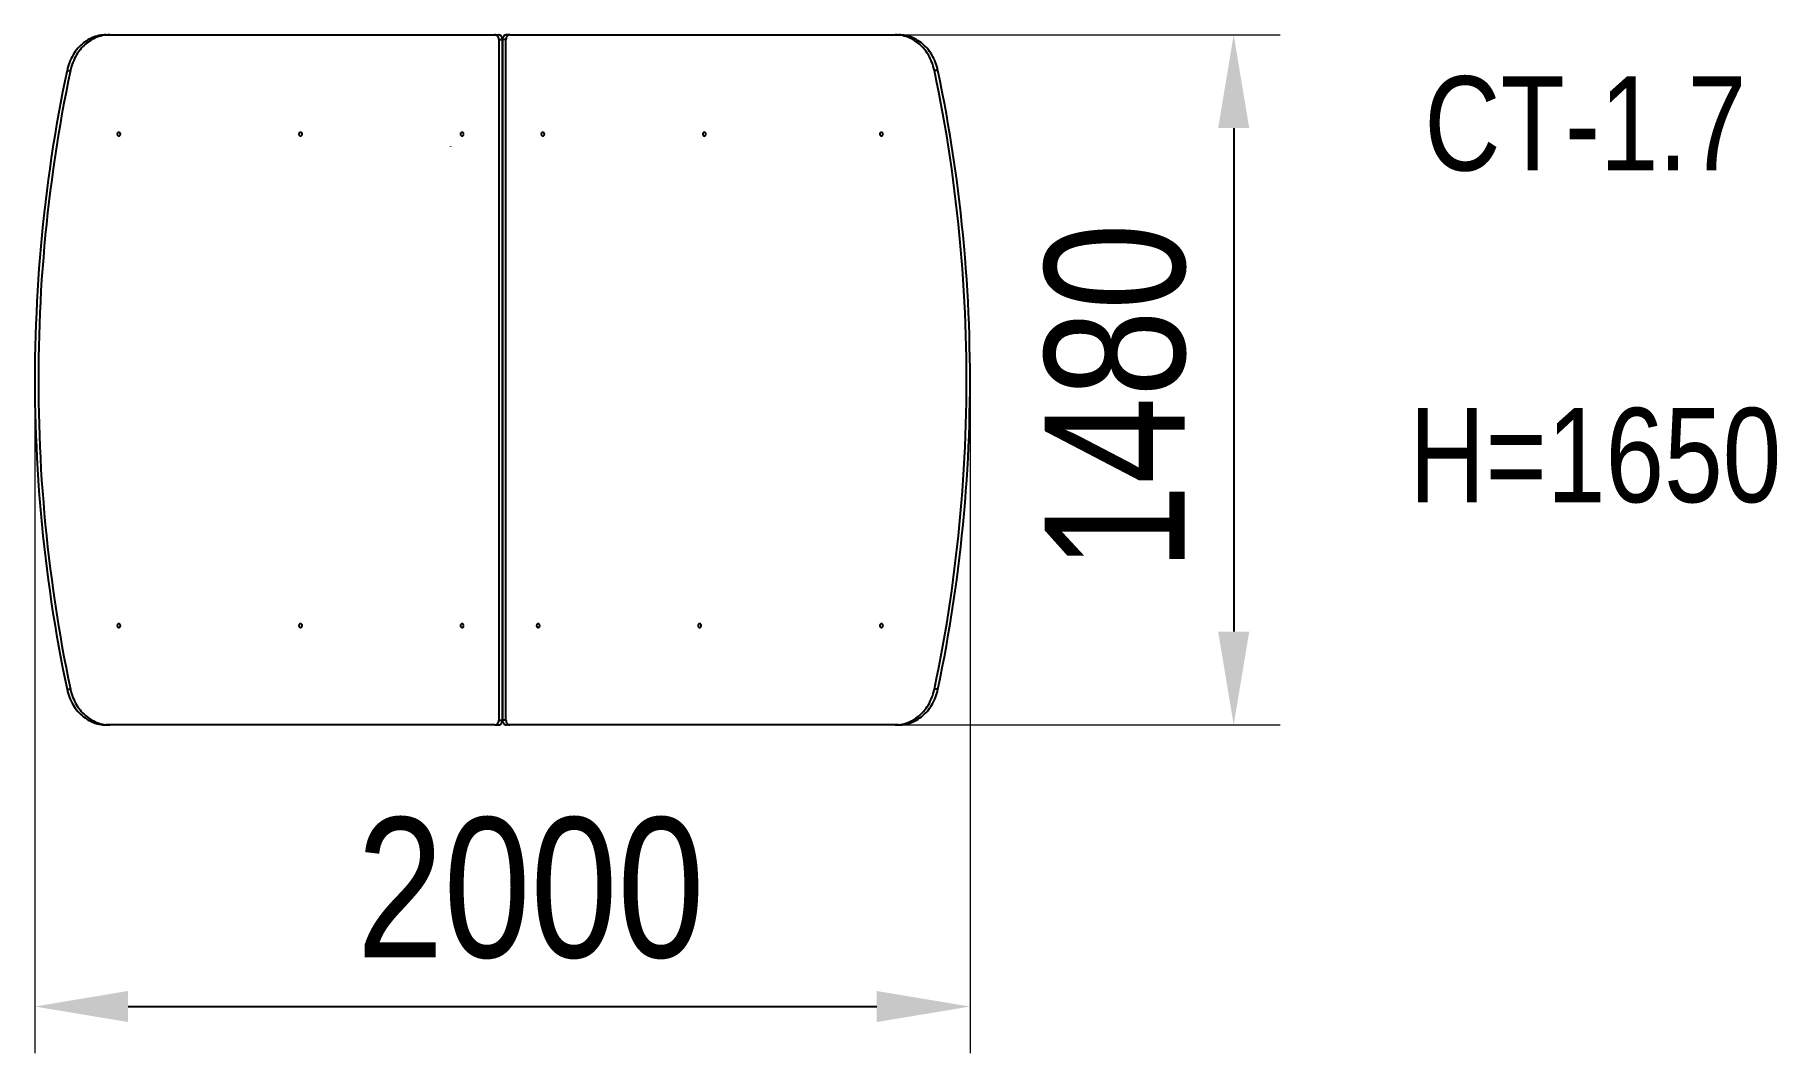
# Model space of a CAD drawing. Header units: millimetres. Extents: x -977 to 2760, y -1242 to 943.
import ezdxf

# ---------------------------------------------------------------- set-up
doc = ezdxf.new("R2010")
doc.units = ezdxf.units.MM
for name, color, linetype in [('DIKOM_АРТИКУЛ', 7, 'Continuous'), ('DIKOM_ОБЪЕКТ', 7, 'Continuous'), ('DIKOM_РАЗМЕР_ОБЪЕКТА', 7, 'Continuous')]:
    doc.layers.add(name, color=color, linetype=linetype)
doc.styles.add('style1', font='arial.ttf', dxfattribs={"width": 0.8})
doc.dimstyles.new('1-50', dxfattribs={"dimtxt": 300, "dimasz": 200, "dimexe": 100, "dimexo": 0, "dimgap": 100, "dimtad": 1, "dimdec": 0, "dimtxsty": 'style1', "dimcen": 0, "dimclrd": 7, "dimclre": 7, "dimadec": 1, "dimazin": 2, "dimtfac": 1, "dimtdec": 0, "dimtmove": 0, "dimatfit": 3, "dimfxl": 0, "dimlwd": 25, "dimlwe": 18, "dimarcsym": 0})

# ---------------------------------------------------------------- blocks, each defined once
blk = doc.blocks.new('*D6')
at = {"layer": 'Defpoints', "color": 0, "transparency": 16777216}
for p in [(-977, 214.5), (1028.7, 221.9), (1028.7, -1141.6)]:
    blk.add_point(p, dxfattribs=at)
at = {"layer": 'DIKOM_РАЗМЕР_ОБЪЕКТА', "color": 7, "lineweight": 18, "transparency": 16777216}
for p, q in [((-977, 214.5), (-977, -1241.6)), ((1028.7, 221.9), (1028.7, -1241.6))]:
    blk.add_line(p, q, dxfattribs=at)
at = {"layer": 'DIKOM_РАЗМЕР_ОБЪЕКТА', "color": 7, "lineweight": 25, "transparency": 16777216}
blk.add_line((-777, -1141.6), (828.7, -1141.6), dxfattribs=at)
at = {"layer": 'DIKOM_РАЗМЕР_ОБЪЕКТА', "color": 7, "transparency": 16777216}
for points in [[(-777, -1108.3), (-777, -1174.9), (-977, -1141.6)], [(828.7, -1108.3), (828.7, -1174.9), (1028.7, -1141.6)]]:
    blk.add_solid(points, dxfattribs=at)
at = {"layer": 'DIKOM_РАЗМЕР_ОБЪЕКТА', "color": 0, "transparency": 16777216, "insert": (86.2, -888.4), "char_height": 300, "attachment_point": 5, "style": 'style1'}
blk.add_mtext('2000', dxfattribs=at)
blk = doc.blocks.new('*D7')
at = {"layer": 'Defpoints', "color": 0, "transparency": 16777216}
for p in [(634.6, 942.5), (634.6, -537.5), (1594.2, -537.5)]:
    blk.add_point(p, dxfattribs=at)
at = {"layer": 'DIKOM_РАЗМЕР_ОБЪЕКТА', "color": 7, "lineweight": 18, "transparency": 16777216}
for p, q in [((634.6, 942.5), (1694.2, 942.5)), ((634.6, -537.5), (1694.2, -537.5))]:
    blk.add_line(p, q, dxfattribs=at)
at = {"layer": 'DIKOM_РАЗМЕР_ОБЪЕКТА', "color": 7, "lineweight": 25, "transparency": 16777216}
blk.add_line((1594.2, 742.5), (1594.2, -337.5), dxfattribs=at)
at = {"layer": 'DIKOM_РАЗМЕР_ОБЪЕКТА', "color": 7, "transparency": 16777216}
for points in [[(1560.9, 742.5), (1627.5, 742.5), (1594.2, 942.5)], [(1560.9, -337.5), (1627.5, -337.5), (1594.2, -537.5)]]:
    blk.add_solid(points, dxfattribs=at)
at = {"layer": 'DIKOM_РАЗМЕР_ОБЪЕКТА', "color": 0, "transparency": 16777216, "insert": (1341, 165.8), "char_height": 300, "attachment_point": 5, "rotation": 90, "style": 'style1'}
blk.add_mtext('1480', dxfattribs=at)

msp = doc.modelspace()

# ---------------------------------------------------------------- linework, layer by layer
at = {"layer": 'DIKOM_ОБЪЕКТ'}
for p, q in [((-823.9, 942.5), (9.7, 942.5)), ((9.7, 942.5), (17.2, 942.5)), ((42, 942.5), (34.5, 942.5)), ((42, 942.5), (875.6, 942.5)), ((18.4, 932.5), (18.4, -527.5)), ((18.4, 932.5), (25.9, 932.5)), ((33.4, 932.5), (25.9, 932.5)), ((25.9, -527.5), (25.9, 932.5)), ((25.9, 932.5), (25.9, -527.5)), ((33.4, -527.5), (33.4, 932.5)), ((-908, 866.2), (-900.5, 866.2)), ((959.8, 866.2), (952.3, 866.2)), ((25.9, 749.5), (25.9, 709.5)), ((25.9, 709.5), (25.9, 749.5)), ((-85.1, 702), (-85.1, 703)), ((-85.1, 702), (-85.1, 703)), ((25.9, -304.5), (25.9, -344.5)), ((25.9, -344.5), (25.9, -304.5)), ((-908, -461.1), (-900.5, -461.1)), ((959.8, -461.1), (952.3, -461.1)), ((9.7, -537.5), (-823.9, -537.5)), ((9.7, -537.5), (17.2, -537.5)), ((18.4, -527.5), (25.9, -527.5)), ((33.4, -527.5), (25.9, -527.5)), ((42, -537.5), (34.5, -537.5)), ((875.6, -537.5), (42, -537.5))]:
    msp.add_line(p, q, dxfattribs=at)
at = {"layer": 'DIKOM_ОБЪЕКТ', "flags": 128}
for points in [[(-823.9, 942.5), (-827.9, 942.4), (-831.8, 942.1), (-835.8, 941.6), (-839.7, 940.8), (-843.6, 939.9), (-847.5, 938.7), (-851.3, 937.4), (-855, 935.8), (-858.7, 934.1), (-862.3, 932.2), (-865.8, 930), (-869.3, 927.7), (-872.6, 925.2), (-875.8, 922.5), (-879, 919.7), (-882, 916.7), (-884.9, 913.6), (-887.6, 910.2), (-890.2, 906.8), (-892.7, 903.2), (-895.1, 899.5), (-897.3, 895.7), (-899.3, 891.7), (-901.2, 887.7), (-902.9, 883.5), (-904.4, 879.3), (-905.8, 875), (-907, 870.6), (-908, 866.2)], [(-816.4, 942.5), (-820.4, 942.4), (-824.3, 942.1), (-828.3, 941.6), (-832.2, 940.8), (-836.1, 939.9), (-840, 938.7), (-843.8, 937.4), (-847.5, 935.8), (-851.2, 934.1), (-854.8, 932.2), (-858.3, 930), (-861.8, 927.7), (-865.1, 925.2), (-868.3, 922.5), (-871.5, 919.7), (-874.5, 916.7), (-877.4, 913.6), (-880.1, 910.2), (-882.7, 906.8), (-885.2, 903.2), (-887.6, 899.5), (-889.8, 895.7), (-891.8, 891.7), (-893.7, 887.7), (-895.4, 883.5), (-896.9, 879.3), (-898.3, 875), (-899.5, 870.6), (-900.5, 866.2)], [(18.4, 932.5), (18.3, 933.9), (18, 935.3), (17.6, 936.7), (17, 937.9), (16.2, 939.1), (15.4, 940.1), (14.4, 940.9), (13.3, 941.6), (12.1, 942.1), (10.9, 942.4), (9.7, 942.5)], [(25.9, 932.5), (25.8, 933.9), (25.5, 935.3), (25.1, 936.7), (24.5, 937.9), (23.7, 939.1), (22.9, 940.1), (21.9, 940.9), (20.8, 941.6), (19.6, 942.1), (18.4, 942.4), (17.2, 942.5)], [(34.5, 942.5), (33.3, 942.4), (32.1, 942.1), (30.9, 941.6), (29.8, 940.9), (28.9, 940.1), (28, 939.1), (27.2, 937.9), (26.6, 936.7), (26.2, 935.3), (26, 933.9), (25.9, 932.5)], [(42, 942.5), (40.8, 942.4), (39.6, 942.1), (38.4, 941.6), (37.3, 940.9), (36.4, 940.1), (35.5, 939.1), (34.7, 937.9), (34.1, 936.7), (33.7, 935.3), (33.5, 933.9), (33.4, 932.5)], [(952.3, 866.2), (951.2, 870.6), (950, 875), (948.7, 879.3), (947.1, 883.5), (945.4, 887.7), (943.5, 891.7), (941.5, 895.7), (939.3, 899.5), (937, 903.2), (934.5, 906.8), (931.8, 910.2), (929.1, 913.6), (926.2, 916.7), (923.2, 919.7), (920.1, 922.5), (916.8, 925.2), (913.5, 927.7), (910, 930), (906.5, 932.2), (902.9, 934.1), (899.2, 935.8), (895.5, 937.4), (891.7, 938.7), (887.8, 939.9), (884, 940.8), (880, 941.6), (876.1, 942.1), (872.1, 942.4), (868.1, 942.5)], [(959.8, 866.2), (958.7, 870.6), (957.5, 875), (956.2, 879.3), (954.6, 883.5), (952.9, 887.7), (951, 891.7), (949, 895.7), (946.8, 899.5), (944.5, 903.2), (942, 906.8), (939.3, 910.2), (936.6, 913.6), (933.7, 916.7), (930.7, 919.7), (927.6, 922.5), (924.3, 925.2), (921, 927.7), (917.5, 930), (914, 932.2), (910.4, 934.1), (906.7, 935.8), (903, 937.4), (899.2, 938.7), (895.3, 939.9), (891.5, 940.8), (887.5, 941.6), (883.6, 942.1), (879.6, 942.4), (875.6, 942.5)], [(-908, 866.2), (-912.9, 842.9), (-917.5, 819.6), (-922, 796.2), (-926.3, 772.8), (-930.4, 749.4), (-934.4, 725.9), (-938.1, 702.3), (-941.7, 678.8), (-945.2, 655.2), (-948.4, 631.5), (-951.5, 607.9), (-954.4, 584.2), (-957.2, 560.5), (-959.7, 536.7), (-962.1, 513), (-964.3, 489.2), (-966.3, 465.3), (-968.2, 441.5), (-969.9, 417.7), (-971.4, 393.8), (-972.7, 369.9), (-973.8, 346), (-974.8, 322.1), (-975.6, 298.2), (-976.2, 274.3), (-976.7, 250.4), (-976.9, 226.4), (-977, 202.5), (-976.9, 178.6), (-976.7, 154.7), (-976.2, 130.7), (-975.6, 106.8), (-974.8, 82.9), (-973.8, 59), (-972.7, 35.1), (-971.4, 11.2), (-969.9, -12.6), (-968.2, -36.5), (-966.3, -60.3), (-964.3, -84.1), (-962.1, -107.9), (-959.7, -131.7), (-957.2, -155.4), (-954.4, -179.2), (-951.5, -202.9), (-948.4, -226.5), (-945.2, -250.1), (-941.7, -273.7), (-938.1, -297.3), (-934.4, -320.8), (-930.4, -344.3), (-926.3, -367.8), (-922, -391.2), (-917.5, -414.5), (-912.9, -437.9), (-908, -461.1)], [(-900.5, 866.2), (-905.4, 842.9), (-910, 819.6), (-914.5, 796.2), (-918.8, 772.8), (-922.9, 749.4), (-926.9, 725.9), (-930.6, 702.3), (-934.2, 678.8), (-937.7, 655.2), (-940.9, 631.5), (-944, 607.9), (-946.9, 584.2), (-949.7, 560.5), (-952.2, 536.7), (-954.6, 513), (-956.8, 489.2), (-958.8, 465.3), (-960.7, 441.5), (-962.4, 417.7), (-963.9, 393.8), (-965.2, 369.9), (-966.3, 346), (-967.3, 322.1), (-968.1, 298.2), (-968.7, 274.3), (-969.2, 250.4), (-969.4, 226.4), (-969.5, 202.5), (-969.4, 178.6), (-969.2, 154.7), (-968.7, 130.7), (-968.1, 106.8), (-967.3, 82.9), (-966.3, 59), (-965.2, 35.1), (-963.9, 11.2), (-962.4, -12.6), (-960.7, -36.5), (-958.8, -60.3), (-956.8, -84.1), (-954.6, -107.9), (-952.2, -131.7), (-949.7, -155.4), (-946.9, -179.2), (-944, -202.9), (-940.9, -226.5), (-937.7, -250.1), (-934.2, -273.7), (-930.6, -297.3), (-926.9, -320.8), (-922.9, -344.3), (-918.8, -367.8), (-914.5, -391.2), (-910, -414.5), (-905.4, -437.9), (-900.5, -461.1)], [(952.3, -461.1), (957.1, -437.9), (961.7, -414.5), (966.2, -391.2), (970.5, -367.8), (974.6, -344.3), (978.6, -320.8), (982.4, -297.3), (986, -273.7), (989.4, -250.1), (992.7, -226.5), (995.7, -202.9), (998.6, -179.2), (1001.4, -155.4), (1003.9, -131.7), (1006.3, -107.9), (1008.5, -84.1), (1010.6, -60.3), (1012.4, -36.5), (1014.1, -12.6), (1015.6, 11.2), (1016.9, 35.1), (1018.1, 59), (1019, 82.9), (1019.8, 106.8), (1020.4, 130.7), (1020.9, 154.7), (1021.2, 178.6), (1021.2, 202.5), (1021.2, 226.4), (1020.9, 250.4), (1020.4, 274.3), (1019.8, 298.2), (1019, 322.1), (1018.1, 346), (1016.9, 369.9), (1015.6, 393.8), (1014.1, 417.7), (1012.4, 441.5), (1010.6, 465.3), (1008.5, 489.2), (1006.3, 513), (1003.9, 536.7), (1001.4, 560.5), (998.6, 584.2), (995.7, 607.9), (992.7, 631.5), (989.4, 655.2), (986, 678.8), (982.4, 702.3), (978.6, 725.9), (974.6, 749.4), (970.5, 772.8), (966.2, 796.2), (961.7, 819.6), (957.1, 842.9), (952.3, 866.2)], [(959.8, -461.1), (964.6, -437.9), (969.2, -414.5), (973.7, -391.2), (978, -367.8), (982.1, -344.3), (986.1, -320.8), (989.9, -297.3), (993.5, -273.7), (996.9, -250.1), (1000.2, -226.5), (1003.2, -202.9), (1006.1, -179.2), (1008.9, -155.4), (1011.4, -131.7), (1013.8, -107.9), (1016, -84.1), (1018.1, -60.3), (1019.9, -36.5), (1021.6, -12.6), (1023.1, 11.2), (1024.4, 35.1), (1025.6, 59), (1026.5, 82.9), (1027.3, 106.8), (1027.9, 130.7), (1028.4, 154.7), (1028.7, 178.6), (1028.7, 202.5), (1028.7, 226.4), (1028.4, 250.4), (1027.9, 274.3), (1027.3, 298.2), (1026.5, 322.1), (1025.6, 346), (1024.4, 369.9), (1023.1, 393.8), (1021.6, 417.7), (1019.9, 441.5), (1018.1, 465.3), (1016, 489.2), (1013.8, 513), (1011.4, 536.7), (1008.9, 560.5), (1006.1, 584.2), (1003.2, 607.9), (1000.2, 631.5), (996.9, 655.2), (993.5, 678.8), (989.9, 702.3), (986.1, 725.9), (982.1, 749.4), (978, 772.8), (973.7, 796.2), (969.2, 819.6), (964.6, 842.9), (959.8, 866.2)], [(-793.4, 729.5), (-793.5, 730.4), (-793.7, 731.3), (-794.2, 732), (-794.7, 732.6), (-795.4, 733.1), (-796.1, 733.4), (-796.9, 733.5), (-797.6, 733.4), (-798.4, 733.1), (-799, 732.6), (-799.6, 732), (-800, 731.3), (-800.2, 730.4), (-800.3, 729.5), (-800.2, 728.6), (-800, 727.8), (-799.6, 727), (-799, 726.4), (-798.4, 725.9), (-797.6, 725.6), (-796.9, 725.5), (-796.1, 725.6), (-795.4, 725.9), (-794.7, 726.4), (-794.2, 727), (-793.7, 727.8), (-793.5, 728.6), (-793.4, 729.5)], [(-403.7, 729.5), (-403.8, 730.4), (-404, 731.3), (-404.4, 732), (-405, 732.6), (-405.6, 733.1), (-406.4, 733.4), (-407.1, 733.5), (-407.9, 733.4), (-408.7, 733.1), (-409.3, 732.6), (-409.9, 732), (-410.3, 731.3), (-410.5, 730.4), (-410.6, 729.5), (-410.5, 728.6), (-410.3, 727.8), (-409.9, 727), (-409.3, 726.4), (-408.7, 725.9), (-407.9, 725.6), (-407.1, 725.5), (-406.4, 725.6), (-405.6, 725.9), (-405, 726.4), (-404.4, 727), (-404, 727.8), (-403.8, 728.6), (-403.7, 729.5)], [(-57.3, 729.5), (-57.4, 730.4), (-57.6, 731.3), (-58, 732), (-58.6, 732.6), (-59.2, 733.1), (-60, 733.4), (-60.7, 733.5), (-61.5, 733.4), (-62.2, 733.1), (-62.9, 732.6), (-63.4, 732), (-63.9, 731.3), (-64.1, 730.4), (-64.2, 729.5), (-64.1, 728.6), (-63.9, 727.8), (-63.4, 727), (-62.9, 726.4), (-62.2, 725.9), (-61.5, 725.6), (-60.7, 725.5), (-60, 725.6), (-59.2, 725.9), (-58.6, 726.4), (-58, 727), (-57.6, 727.8), (-57.4, 728.6), (-57.3, 729.5)], [(109, 729.5), (109.1, 728.6), (109.3, 727.8), (109.8, 727), (110.3, 726.4), (111, 725.9), (111.7, 725.6), (112.5, 725.5), (113.2, 725.6), (114, 725.9), (114.6, 726.4), (115.2, 727), (115.6, 727.8), (115.8, 728.6), (115.9, 729.5), (115.8, 730.4), (115.6, 731.3), (115.2, 732), (114.6, 732.6), (114, 733.1), (113.2, 733.4), (112.5, 733.5), (111.7, 733.4), (111, 733.1), (110.3, 732.6), (109.8, 732), (109.3, 731.3), (109.1, 730.4), (109, 729.5)], [(455.4, 729.5), (455.5, 728.6), (455.8, 727.8), (456.2, 727), (456.7, 726.4), (457.4, 725.9), (458.1, 725.6), (458.9, 725.5), (459.6, 725.6), (460.4, 725.9), (461, 726.4), (461.6, 727), (462, 727.8), (462.3, 728.6), (462.3, 729.5), (462.3, 730.4), (462, 731.3), (461.6, 732), (461, 732.6), (460.4, 733.1), (459.6, 733.4), (458.9, 733.5), (458.1, 733.4), (457.4, 733.1), (456.7, 732.6), (456.2, 732), (455.8, 731.3), (455.5, 730.4), (455.4, 729.5)], [(835.1, 729.5), (835.2, 728.6), (835.5, 727.8), (835.9, 727), (836.4, 726.4), (837.1, 725.9), (837.8, 725.6), (838.6, 725.5), (839.4, 725.6), (840.1, 725.9), (840.7, 726.4), (841.3, 727), (841.7, 727.8), (842, 728.6), (842.1, 729.5), (842, 730.4), (841.7, 731.3), (841.3, 732), (840.7, 732.6), (840.1, 733.1), (839.4, 733.4), (838.6, 733.5), (837.8, 733.4), (837.1, 733.1), (836.4, 732.6), (835.9, 732), (835.5, 731.3), (835.2, 730.4), (835.1, 729.5)], [(-793.4, -324.5), (-793.5, -323.6), (-793.7, -322.7), (-794.2, -322), (-794.7, -321.4), (-795.4, -320.9), (-796.1, -320.6), (-796.9, -320.5), (-797.6, -320.6), (-798.4, -320.9), (-799, -321.4), (-799.6, -322), (-800, -322.7), (-800.2, -323.6), (-800.3, -324.5), (-800.2, -325.4), (-800, -326.2), (-799.6, -327), (-799, -327.6), (-798.4, -328.1), (-797.6, -328.4), (-796.9, -328.5), (-796.1, -328.4), (-795.4, -328.1), (-794.7, -327.6), (-794.2, -327), (-793.7, -326.2), (-793.5, -325.4), (-793.4, -324.5)], [(-403.7, -324.5), (-403.8, -323.6), (-404, -322.7), (-404.4, -322), (-405, -321.4), (-405.6, -320.9), (-406.4, -320.6), (-407.1, -320.5), (-407.9, -320.6), (-408.7, -320.9), (-409.3, -321.4), (-409.9, -322), (-410.3, -322.7), (-410.5, -323.6), (-410.6, -324.5), (-410.5, -325.4), (-410.3, -326.2), (-409.9, -327), (-409.3, -327.6), (-408.7, -328.1), (-407.9, -328.4), (-407.1, -328.5), (-406.4, -328.4), (-405.6, -328.1), (-405, -327.6), (-404.4, -327), (-404, -326.2), (-403.8, -325.4), (-403.7, -324.5)], [(-57.3, -324.5), (-57.4, -323.6), (-57.6, -322.7), (-58, -322), (-58.6, -321.4), (-59.2, -320.9), (-60, -320.6), (-60.7, -320.5), (-61.5, -320.6), (-62.2, -320.9), (-62.9, -321.4), (-63.4, -322), (-63.9, -322.7), (-64.1, -323.6), (-64.2, -324.5), (-64.1, -325.4), (-63.9, -326.2), (-63.4, -327), (-62.9, -327.6), (-62.2, -328.1), (-61.5, -328.4), (-60.7, -328.5), (-60, -328.4), (-59.2, -328.1), (-58.6, -327.6), (-58, -327), (-57.6, -326.2), (-57.4, -325.4), (-57.3, -324.5)], [(99, -324.5), (99.1, -325.4), (99.3, -326.2), (99.8, -327), (100.3, -327.6), (101, -328.1), (101.7, -328.4), (102.5, -328.5), (103.2, -328.4), (104, -328.1), (104.6, -327.6), (105.2, -327), (105.6, -326.2), (105.8, -325.4), (105.9, -324.5), (105.8, -323.6), (105.6, -322.7), (105.2, -322), (104.6, -321.4), (104, -320.9), (103.2, -320.6), (102.5, -320.5), (101.7, -320.6), (101, -320.9), (100.3, -321.4), (99.8, -322), (99.3, -322.7), (99.1, -323.6), (99, -324.5)], [(445.4, -324.5), (445.5, -325.4), (445.8, -326.2), (446.2, -327), (446.7, -327.6), (447.4, -328.1), (448.1, -328.4), (448.9, -328.5), (449.6, -328.4), (450.4, -328.1), (451, -327.6), (451.6, -327), (452, -326.2), (452.3, -325.4), (452.3, -324.5), (452.3, -323.6), (452, -322.7), (451.6, -322), (451, -321.4), (450.4, -320.9), (449.6, -320.6), (448.9, -320.5), (448.1, -320.6), (447.4, -320.9), (446.7, -321.4), (446.2, -322), (445.8, -322.7), (445.5, -323.6), (445.4, -324.5)], [(835.1, -324.5), (835.2, -325.4), (835.5, -326.2), (835.9, -327), (836.4, -327.6), (837.1, -328.1), (837.8, -328.4), (838.6, -328.5), (839.4, -328.4), (840.1, -328.1), (840.7, -327.6), (841.3, -327), (841.7, -326.2), (842, -325.4), (842.1, -324.5), (842, -323.6), (841.7, -322.7), (841.3, -322), (840.7, -321.4), (840.1, -320.9), (839.4, -320.6), (838.6, -320.5), (837.8, -320.6), (837.1, -320.9), (836.4, -321.4), (835.9, -322), (835.5, -322.7), (835.2, -323.6), (835.1, -324.5)], [(-908, -461.1), (-907, -465.6), (-905.8, -470), (-904.4, -474.3), (-902.9, -478.5), (-901.2, -482.6), (-899.3, -486.7), (-897.3, -490.6), (-895.1, -494.5), (-892.7, -498.2), (-890.2, -501.8), (-887.6, -505.2), (-884.9, -508.5), (-882, -511.7), (-879, -514.7), (-875.8, -517.5), (-872.6, -520.2), (-869.3, -522.7), (-865.8, -525), (-862.3, -527.1), (-858.7, -529.1), (-855, -530.8), (-851.3, -532.4), (-847.5, -533.7), (-843.6, -534.9), (-839.7, -535.8), (-835.8, -536.5), (-831.8, -537.1), (-827.9, -537.4), (-823.9, -537.5)], [(-900.5, -461.1), (-899.5, -465.6), (-898.3, -470), (-896.9, -474.3), (-895.4, -478.5), (-893.7, -482.6), (-891.8, -486.7), (-889.8, -490.6), (-887.6, -494.5), (-885.2, -498.2), (-882.7, -501.8), (-880.1, -505.2), (-877.4, -508.5), (-874.5, -511.7), (-871.5, -514.7), (-868.3, -517.5), (-865.1, -520.2), (-861.8, -522.7), (-858.3, -525), (-854.8, -527.1), (-851.2, -529.1), (-847.5, -530.8), (-843.8, -532.4), (-840, -533.7), (-836.1, -534.9), (-832.2, -535.8), (-828.3, -536.5), (-824.3, -537.1), (-820.4, -537.4), (-816.4, -537.5)], [(868.1, -537.5), (872.1, -537.4), (876.1, -537.1), (880, -536.5), (884, -535.8), (887.8, -534.9), (891.7, -533.7), (895.5, -532.4), (899.2, -530.8), (902.9, -529.1), (906.5, -527.1), (910, -525), (913.5, -522.7), (916.8, -520.2), (920.1, -517.5), (923.2, -514.7), (926.2, -511.7), (929.1, -508.5), (931.8, -505.2), (934.5, -501.8), (937, -498.2), (939.3, -494.5), (941.5, -490.6), (943.5, -486.7), (945.4, -482.6), (947.1, -478.5), (948.7, -474.3), (950, -470), (951.2, -465.6), (952.3, -461.1)], [(875.6, -537.5), (879.6, -537.4), (883.6, -537.1), (887.5, -536.5), (891.5, -535.8), (895.3, -534.9), (899.2, -533.7), (903, -532.4), (906.7, -530.8), (910.4, -529.1), (914, -527.1), (917.5, -525), (921, -522.7), (924.3, -520.2), (927.6, -517.5), (930.7, -514.7), (933.7, -511.7), (936.6, -508.5), (939.3, -505.2), (942, -501.8), (944.5, -498.2), (946.8, -494.5), (949, -490.6), (951, -486.7), (952.9, -482.6), (954.6, -478.5), (956.2, -474.3), (957.5, -470), (958.7, -465.6), (959.8, -461.1)], [(9.7, -537.5), (10.9, -537.4), (12.1, -537.1), (13.3, -536.6), (14.4, -535.9), (15.4, -535), (16.2, -534), (17, -532.9), (17.6, -531.6), (18, -530.3), (18.3, -528.9), (18.4, -527.5)], [(17.2, -537.5), (18.4, -537.4), (19.6, -537.1), (20.8, -536.6), (21.9, -535.9), (22.9, -535), (23.7, -534), (24.5, -532.9), (25.1, -531.6), (25.5, -530.3), (25.8, -528.9), (25.9, -527.5)], [(25.9, -527.5), (26, -528.9), (26.2, -530.3), (26.6, -531.6), (27.2, -532.9), (28, -534), (28.9, -535), (29.8, -535.9), (30.9, -536.6), (32.1, -537.1), (33.3, -537.4), (34.5, -537.5)], [(33.4, -527.5), (33.5, -528.9), (33.7, -530.3), (34.1, -531.6), (34.7, -532.9), (35.5, -534), (36.4, -535), (37.3, -535.9), (38.4, -536.6), (39.6, -537.1), (40.8, -537.4), (42, -537.5)]]:
    msp.add_lwpolyline(points, dxfattribs=at)

# ---------------------------------------------------------------- texts
at = {"layer": 'DIKOM_АРТИКУЛ', "char_height": 202.19, "width": 2732.336, "attachment_point": 1, "style": 'style1'}
for s, insert in [('СТ-1.7', (2003.2, 853.8)), ('H=1650', (1970.9, 142.3))]:
    msp.add_mtext(s, dxfattribs=dict(at, insert=insert))

# ---------------------------------------------------------------- dimensions: what is measured, and where the dimension line sits
at = {"layer": 'DIKOM_РАЗМЕР_ОБЪЕКТА'}
dim = msp.add_linear_dim(base=(1594.2, -537.5), p1=(634.6, 942.5), p2=(634.6, -537.5), angle=90, dimstyle='1-50', dxfattribs=at)
dim.commit()
dim.dimension.update_dxf_attribs({"geometry": '*D7', "text_midpoint": (1594.2, 165.8), "dimtype": 160})
dim = msp.add_linear_dim(base=(1028.7, -1141.6), p1=(-977, 214.5), p2=(1028.7, 221.9), text='2000', dimstyle='1-50', dxfattribs=at)
dim.commit()
dim.dimension.update_dxf_attribs({"geometry": '*D6', "text_midpoint": (86.2, -1141.6), "dimtype": 160})

doc.saveas('drawing.dxf')
